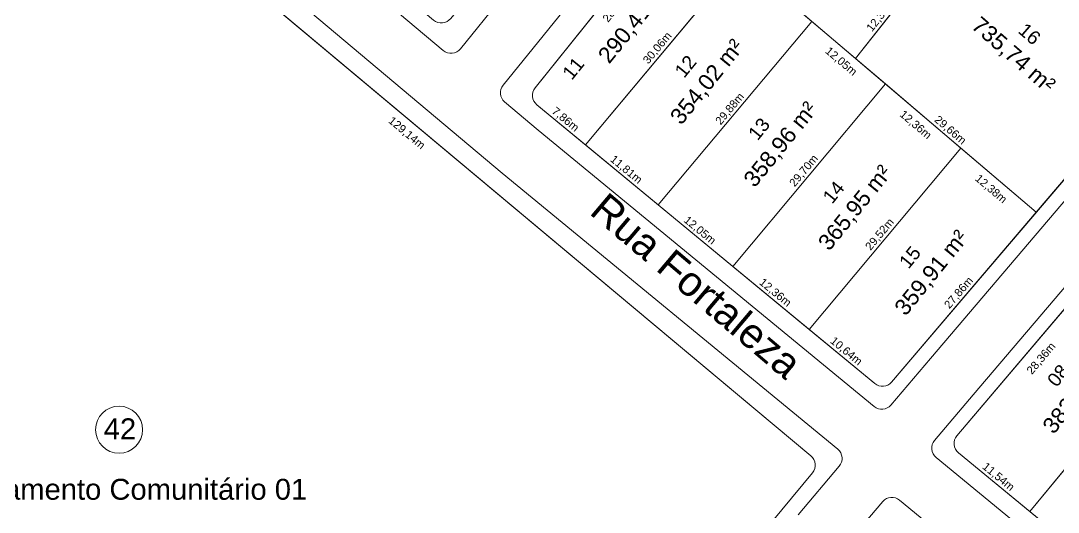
# Model space of a CAD drawing. Header units: metres. Extents: x 3808 to 8215, y 2374 to 6187.
# Drawn here: x 5140.2 to 5269.8, y 3058.8 to 3120.1 of the extents above; entities that cross this region are included whole.
import ezdxf

# ---------------------------------------------------------------- set-up
doc = ezdxf.new("R2010")
doc.units = ezdxf.units.M
for name, color, linetype in [('Areas Lotes', 1, 'Continuous'), ('Calçada', 8, 'Continuous'), ('COTAS', 7, 'Continuous'), ('Lote', 7, 'Continuous'), ('Nome das Ruas', 7, 'Continuous'), ('Nº Lote', 7, 'Continuous'), ('Nº. quadra', 7, 'Continuous'), ('quadras', 7, 'Continuous')]:
    doc.layers.add(name, color=color, linetype=linetype)
doc.styles.add('Arial', font='arial.ttf')
doc.dimstyles.new('Copy(2) of ISO-25', dxfattribs={"dimtxt": 1, "dimasz": 2.5, "dimexe": 1.25, "dimexo": 0.625, "dimgap": 0.2, "dimtad": 1, "dimtoh": 1, "dimlfac": 1, "dimzin": 1, "dimtxsty": 'Arial', "dimblk": 'NONE', "dimcen": 0, "dimse1": 1, "dimse2": 1, "dimsd1": 1, "dimsd2": 1, "dimclrt": 256, "dimaunit": 1, "dimadec": 3, "dimazin": 0, "dimtfac": 1, "dimtmove": 0, "dimatfit": 3, "dimldrblk": 'NONE', "dimfxl": 1, "dimtolj": 1, "dimtzin": 0, "dimarcsym": 0})

# ---------------------------------------------------------------- blocks, each defined once
blk = doc.blocks.new('*D2213')
at = {"layer": 'Defpoints', "color": 0, "linetype": 'Continuous', "transparency": 16777216}
for p in [(5257.28, 3066.2), (5266.2, 3058.87), (5266.2, 3058.87)]:
    blk.add_point(p, dxfattribs=at)
at = {"layer": 'COTAS', "linetype": 'Continuous', "lineweight": 5, "transparency": 16777216, "insert": (5262.25, 3063.15), "char_height": 1, "attachment_point": 5, "rotation": 320.6009, "style": 'Arial'}
blk.add_mtext('\\A1;11,54m', dxfattribs=at)
blk = doc.blocks.new('_None')
blk = doc.blocks.new('*D2214')
at = {"layer": 'Defpoints', "color": 0, "linetype": 'Continuous', "transparency": 16777216}
for p in [(5266.2, 3058.87), (5275.66, 3051.1), (5275.66, 3051.1)]:
    blk.add_point(p, dxfattribs=at)
at = {"layer": 'COTAS', "linetype": 'Continuous', "lineweight": 5, "transparency": 16777216, "insert": (5271.44, 3055.6), "char_height": 1, "attachment_point": 5, "rotation": 320.6009, "style": 'Arial'}
blk.add_mtext('\\A1;12,24m', dxfattribs=at)
blk = doc.blocks.new('*D2225')
at = {"layer": 'Defpoints', "color": 0, "linetype": 'Continuous', "transparency": 16777216}
for p in [(5275.46, 3089.94), (5277.47, 3088.23), (5257.09, 3068.33)]:
    blk.add_point(p, dxfattribs=at)
at = {"layer": 'COTAS', "linetype": 'Continuous', "lineweight": 5, "transparency": 16777216, "insert": (5267.67, 3077.94), "char_height": 1, "attachment_point": 5, "rotation": 49.6363, "style": 'Arial'}
blk.add_mtext('\\A1;28,36m', dxfattribs=at)
blk = doc.blocks.new('*D2234')
at = {"layer": 'Defpoints', "color": 0, "linetype": 'Continuous', "transparency": 16777216}
for p in [(5285.13, 3081.77), (5285.13, 3081.77), (5266.2, 3058.87)]:
    blk.add_point(p, dxfattribs=at)
at = {"layer": 'COTAS', "linetype": 'Continuous', "lineweight": 5, "transparency": 16777216, "insert": (5275.05, 3070.83), "char_height": 1, "attachment_point": 5, "rotation": 50.4205, "style": 'Arial'}
blk.add_mtext('\\A1;29,71m', dxfattribs=at)
blk = doc.blocks.new('*D2410')
at = {"layer": 'Defpoints', "color": 0, "linetype": 'Continuous', "transparency": 16777216}
for p in [(5239.05, 3063.7), (5239.05, 3063.7), (5164.24, 2973.48)]:
    blk.add_point(p, dxfattribs=at)
at = {"layer": 'COTAS', "linetype": 'Continuous', "lineweight": 5, "transparency": 16777216, "insert": (5201.03, 3019.1), "char_height": 1, "attachment_point": 5, "rotation": 50.3329, "style": 'Arial'}
blk.add_mtext('\\A1;117,21m', dxfattribs=at)
blk = doc.blocks.new('*D2411')
at = {"layer": 'Defpoints', "color": 0, "linetype": 'Continuous', "transparency": 16777216}
for p in [(5139.79, 3148.65), (5138.3, 3146.87), (5238.86, 3065.81)]:
    blk.add_point(p, dxfattribs=at)
at = {"layer": 'COTAS', "linetype": 'Continuous', "lineweight": 5, "transparency": 16777216, "insert": (5188.35, 3106.07), "char_height": 1, "attachment_point": 5, "rotation": 320.1004, "style": 'Arial'}
blk.add_mtext('\\A1;129,14m', dxfattribs=at)
blk = doc.blocks.new('*D2413')
at = {"layer": 'Defpoints', "color": 0, "linetype": 'Continuous', "transparency": 16777216}
for p in [(5204.63, 3109.64), (5210.69, 3104.65), (5210.69, 3104.65)]:
    blk.add_point(p, dxfattribs=at)
at = {"layer": 'COTAS', "linetype": 'Continuous', "lineweight": 5, "transparency": 16777216, "insert": (5208.17, 3107.76), "char_height": 1, "attachment_point": 5, "rotation": 320.4872, "style": 'Arial'}
blk.add_mtext('\\A1;7,86m', dxfattribs=at)
blk = doc.blocks.new('*D2414')
at = {"layer": 'Defpoints', "color": 0, "linetype": 'Continuous', "transparency": 16777216}
for p in [(5210.69, 3104.65), (5219.81, 3097.13), (5219.81, 3097.13)]:
    blk.add_point(p, dxfattribs=at)
at = {"layer": 'COTAS', "linetype": 'Continuous', "lineweight": 5, "transparency": 16777216, "insert": (5215.76, 3101.51), "char_height": 1, "attachment_point": 5, "rotation": 320.4872, "style": 'Arial'}
blk.add_mtext('\\A1;11,81m', dxfattribs=at)
blk = doc.blocks.new('*D2415')
at = {"layer": 'Defpoints', "color": 0, "linetype": 'Continuous', "transparency": 16777216}
for p in [(5219.81, 3097.13), (5229.1, 3089.47), (5229.1, 3089.47)]:
    blk.add_point(p, dxfattribs=at)
at = {"layer": 'COTAS', "linetype": 'Continuous', "lineweight": 5, "transparency": 16777216, "insert": (5224.96, 3093.92), "char_height": 1, "attachment_point": 5, "rotation": 320.4872, "style": 'Arial'}
blk.add_mtext('\\A1;12,05m', dxfattribs=at)
blk = doc.blocks.new('*D2416')
at = {"layer": 'Defpoints', "color": 0, "linetype": 'Continuous', "transparency": 16777216}
for p in [(5229.1, 3089.47), (5238.64, 3081.6), (5238.64, 3081.6)]:
    blk.add_point(p, dxfattribs=at)
at = {"layer": 'COTAS', "linetype": 'Continuous', "lineweight": 5, "transparency": 16777216, "insert": (5234.38, 3086.15), "char_height": 1, "attachment_point": 5, "rotation": 320.4872, "style": 'Arial'}
blk.add_mtext('\\A1;12,36m', dxfattribs=at)
blk = doc.blocks.new('*D2417')
at = {"layer": 'Defpoints', "color": 0, "linetype": 'Continuous', "transparency": 16777216}
for p in [(5238.64, 3081.6), (5246.84, 3074.83), (5246.84, 3074.83)]:
    blk.add_point(p, dxfattribs=at)
at = {"layer": 'COTAS', "linetype": 'Continuous', "lineweight": 5, "transparency": 16777216, "insert": (5243.25, 3078.84), "char_height": 1, "attachment_point": 5, "rotation": 320.4872, "style": 'Arial'}
blk.add_mtext('\\A1;10,64m', dxfattribs=at)
blk = doc.blocks.new('*D2418')
at = {"layer": 'Defpoints', "color": 0, "linetype": 'Continuous', "transparency": 16777216}
for p in [(5267.02, 3096.22), (5267.02, 3096.22), (5248.94, 3075.02)]:
    blk.add_point(p, dxfattribs=at)
at = {"layer": 'COTAS', "linetype": 'Continuous', "lineweight": 5, "transparency": 16777216, "insert": (5257.37, 3086.14), "char_height": 1, "attachment_point": 5, "rotation": 49.5426, "style": 'Arial'}
blk.add_mtext('\\A1;27,86m', dxfattribs=at)
blk = doc.blocks.new('*D2419')
at = {"layer": 'Defpoints', "color": 0, "linetype": 'Continuous', "transparency": 16777216}
for p in [(5283, 3114.96), (5283, 3114.96), (5267.02, 3096.22)]:
    blk.add_point(p, dxfattribs=at)
at = {"layer": 'COTAS', "linetype": 'Continuous', "lineweight": 5, "transparency": 16777216, "insert": (5274.4, 3106.11), "char_height": 1, "attachment_point": 5, "rotation": 49.5426, "style": 'Arial'}
blk.add_mtext('\\A1;24,63m', dxfattribs=at)
blk = doc.blocks.new('*D2423')
at = {"layer": 'Defpoints', "color": 0, "linetype": 'Continuous', "transparency": 16777216}
for p in [(5222.39, 3134.15), (5224.29, 3132.63), (5204.42, 3111.74)]:
    blk.add_point(p, dxfattribs=at)
at = {"layer": 'COTAS', "linetype": 'Continuous', "lineweight": 5, "transparency": 16777216, "insert": (5214.67, 3121.93), "char_height": 1, "attachment_point": 5, "rotation": 51.266, "style": 'Arial'}
blk.add_mtext('\\A1;28,73m', dxfattribs=at)
blk = doc.blocks.new('*D2435')
at = {"layer": 'Defpoints', "color": 0, "linetype": 'Continuous', "transparency": 16777216}
for p in [(5229.99, 3127.7), (5229.99, 3127.7), (5210.69, 3104.65)]:
    blk.add_point(p, dxfattribs=at)
at = {"layer": 'COTAS', "linetype": 'Continuous', "lineweight": 5, "transparency": 16777216, "insert": (5219.73, 3116.69), "char_height": 1, "attachment_point": 5, "rotation": 50.0611, "style": 'Arial'}
blk.add_mtext('\\A1;30,06m', dxfattribs=at)
blk = doc.blocks.new('*D2436')
at = {"layer": 'Defpoints', "color": 0, "linetype": 'Continuous', "transparency": 16777216}
for p in [(5238.99, 3120.04), (5238.99, 3120.04), (5219.81, 3097.13)]:
    blk.add_point(p, dxfattribs=at)
at = {"layer": 'COTAS', "linetype": 'Continuous', "lineweight": 5, "transparency": 16777216, "insert": (5228.78, 3109.1), "char_height": 1, "attachment_point": 5, "rotation": 50.0611, "style": 'Arial'}
blk.add_mtext('\\A1;29,88m', dxfattribs=at)
blk = doc.blocks.new('*D2437')
at = {"layer": 'Defpoints', "color": 0, "linetype": 'Continuous', "transparency": 16777216}
for p in [(5248.17, 3112.24), (5248.17, 3112.24), (5229.1, 3089.47)]:
    blk.add_point(p, dxfattribs=at)
at = {"layer": 'COTAS', "linetype": 'Continuous', "lineweight": 5, "transparency": 16777216, "insert": (5238.02, 3101.37), "char_height": 1, "attachment_point": 5, "rotation": 50.0611, "style": 'Arial'}
blk.add_mtext('\\A1;29,70m', dxfattribs=at)
blk = doc.blocks.new('*D2438')
at = {"layer": 'Defpoints', "color": 0, "linetype": 'Continuous', "transparency": 16777216}
for p in [(5257.59, 3104.23), (5257.59, 3104.23), (5238.64, 3081.6)]:
    blk.add_point(p, dxfattribs=at)
at = {"layer": 'COTAS', "linetype": 'Continuous', "lineweight": 5, "transparency": 16777216, "insert": (5247.5, 3093.43), "char_height": 1, "attachment_point": 5, "rotation": 50.0611, "style": 'Arial'}
blk.add_mtext('\\A1;29,52m', dxfattribs=at)
blk = doc.blocks.new('*D2440')
at = {"layer": 'Defpoints', "color": 0, "linetype": 'Continuous', "transparency": 16777216}
for p in [(5229.99, 3127.7), (5238.99, 3120.04), (5237.5, 3118.3)]:
    blk.add_point(p, dxfattribs=at)
at = {"layer": 'COTAS', "linetype": 'Continuous', "lineweight": 5, "transparency": 16777216, "insert": (5233.52, 3122.73), "char_height": 1, "attachment_point": 5, "rotation": 319.6281, "style": 'Arial'}
blk.add_mtext('\\A1;11,81m', dxfattribs=at)
blk = doc.blocks.new('*D2441')
at = {"layer": 'Defpoints', "color": 0, "linetype": 'Continuous', "transparency": 16777216}
for p in [(5238.99, 3120.04), (5248.17, 3112.24), (5246.68, 3110.49)]:
    blk.add_point(p, dxfattribs=at)
at = {"layer": 'COTAS', "linetype": 'Continuous', "lineweight": 5, "transparency": 16777216, "insert": (5242.61, 3115.01), "char_height": 1, "attachment_point": 5, "rotation": 319.6281, "style": 'Arial'}
blk.add_mtext('\\A1;12,05m', dxfattribs=at)
blk = doc.blocks.new('*D2442')
at = {"layer": 'Defpoints', "color": 0, "linetype": 'Continuous', "transparency": 16777216}
for p in [(5248.17, 3112.24), (5257.59, 3104.23), (5256.1, 3102.49)]:
    blk.add_point(p, dxfattribs=at)
at = {"layer": 'COTAS', "linetype": 'Continuous', "lineweight": 5, "transparency": 16777216, "insert": (5251.91, 3107.1), "char_height": 1, "attachment_point": 5, "rotation": 319.6281, "style": 'Arial'}
blk.add_mtext('\\A1;12,36m', dxfattribs=at)
blk = doc.blocks.new('*D2443')
at = {"layer": 'Defpoints', "color": 0, "linetype": 'Continuous', "transparency": 16777216}
for p in [(5257.59, 3104.23), (5267.02, 3096.22), (5265.53, 3094.47)]:
    blk.add_point(p, dxfattribs=at)
at = {"layer": 'COTAS', "linetype": 'Continuous', "lineweight": 5, "transparency": 16777216, "insert": (5261.33, 3099.09), "char_height": 1, "attachment_point": 5, "rotation": 319.6281, "style": 'Arial'}
blk.add_mtext('\\A1;12,38m', dxfattribs=at)
blk = doc.blocks.new('*D2444')
at = {"layer": 'Defpoints', "color": 0, "linetype": 'Continuous', "transparency": 16777216}
for p in [(5222.39, 3134.15), (5244.42, 3115.43), (5244.42, 3115.43)]:
    blk.add_point(p, dxfattribs=at)
at = {"layer": 'COTAS', "linetype": 'Continuous', "lineweight": 5, "transparency": 16777216, "insert": (5233.93, 3125.4), "char_height": 1, "attachment_point": 5, "rotation": 319.6281, "style": 'Arial'}
blk.add_mtext('\\A1;28,91m', dxfattribs=at)
blk = doc.blocks.new('*D2445')
at = {"layer": 'Defpoints', "color": 0, "linetype": 'Continuous', "transparency": 16777216}
for p in [(5244.42, 3115.43), (5267.02, 3096.22), (5267.02, 3096.22)]:
    blk.add_point(p, dxfattribs=at)
at = {"layer": 'COTAS', "linetype": 'Continuous', "lineweight": 5, "transparency": 16777216, "insert": (5256.24, 3106.43), "char_height": 1, "attachment_point": 5, "rotation": 319.6281, "style": 'Arial'}
blk.add_mtext('\\A1;29,66m', dxfattribs=at)
blk = doc.blocks.new('*D2446')
at = {"layer": 'Defpoints', "color": 0, "linetype": 'Continuous', "transparency": 16777216}
for p in [(5259.51, 3134.45), (5261.37, 3132.97), (5244.42, 3115.43)]:
    blk.add_point(p, dxfattribs=at)
at = {"layer": 'COTAS', "linetype": 'Continuous', "lineweight": 5, "transparency": 16777216, "insert": (5253.2, 3123.96), "char_height": 1, "attachment_point": 5, "rotation": 51.5685, "style": 'Arial'}
blk.add_mtext('\\A1;24,28m', dxfattribs=at)
blk = doc.blocks.new('*D2447')
at = {"layer": 'Defpoints', "color": 0, "linetype": 'Continuous', "transparency": 16777216}
for p in [(5252.08, 3125.09), (5252.08, 3125.09), (5244.42, 3115.43)]:
    blk.add_point(p, dxfattribs=at)
at = {"layer": 'COTAS', "linetype": 'Continuous', "lineweight": 5, "transparency": 16777216, "insert": (5247.62, 3120.76), "char_height": 1, "attachment_point": 5, "rotation": 51.5685, "style": 'Arial'}
blk.add_mtext('\\A1;12,33m', dxfattribs=at)
blk = doc.blocks.new('*D2454')
at = {"layer": 'Defpoints', "color": 0, "linetype": 'Continuous', "transparency": 16777216}
for p in [(5259.51, 3134.45), (5283, 3114.96), (5283, 3114.96)]:
    blk.add_point(p, dxfattribs=at)
at = {"layer": 'COTAS', "linetype": 'Continuous', "lineweight": 5, "transparency": 16777216, "insert": (5271.77, 3125.32), "char_height": 1, "attachment_point": 5, "rotation": 320.3133, "style": 'Arial'}
blk.add_mtext('\\A1;30,52m', dxfattribs=at)

msp = doc.modelspace()

# ---------------------------------------------------------------- linework, layer by layer
at = {"layer": 'Calçada', "linetype": 'Continuous', "lineweight": 5}
for p, q in [((5267.433, 3205.856), (5195.081, 3116.619)), ((5192.951, 3116.415), (5143.788, 3157.694)), ((5200.306, 3101.1), (5139.504, 3152.15)), ((5242.214, 3066.645), (5200.306, 3101.1)), ((5237.281, 3058.455), (5242.407, 3064.518))]:
    msp.add_line(p, q, dxfattribs=at)
at = {"layer": 'Calçada', "linetype": 'Continuous', "lineweight": 5, "flags": 128}
for points in [[(5246.766, 3071.964, 0.4101791), (5248.865, 3072.155), (5253.782, 3077.971), (5321.811, 3157.875), (5327.481, 3164.886, 0.3941327), (5327.336, 3166.927), (5323.517, 3170.479), (5284.909, 3203.069), (5279.769, 3207.328, 0.4118765), (5277.665, 3207.139), (5272.829, 3201.397), (5200.41, 3112.077, 0.4091985), (5200.611, 3109.984), (5204.779, 3106.484), (5246.766, 3071.964)], [(5381.646, 3120.38, -0.4245934), (5381.851, 3118.231), (5375.105, 3110.355), (5308.461, 3031.525), (5304.244, 3026.506, -0.4170999), (5302.119, 3026.331), (5298.527, 3029.41), (5254.492, 3065.613, -0.4182595), (5254.299, 3067.74), (5259.12, 3073.442), (5327.198, 3153.404), (5332.489, 3159.946, -0.4345837), (5334.677, 3160.102), (5338.643, 3156.414), (5376.914, 3124.152), (5381.646, 3120.38)], [(5297.811, 3018.848, 0.4113331), (5297.639, 3020.952), (5294.026, 3024.048), (5249.94, 3060.294, 0.4101791), (5247.842, 3060.103), (5242.665, 3053.981), (5174.686, 2970.72), (5170.041, 2965.161, 0.4131078), (5170.227, 2963.052), (5217.04, 2923.641, 0.4142313), (5219.154, 2923.823), (5223.483, 2928.966), (5294.325, 3014.698), (5297.811, 3018.848)]]:
    msp.add_lwpolyline(points, format="xyb", dxfattribs=at)
at = {"layer": 'Calçada', "linetype": 'Continuous', "lineweight": 5}
for centre, start, end in [((5193.916, 3117.564), 229.98262, 320.9654), ((5241.262, 3065.486), 319.7844, 50.57474)]:
    msp.add_arc(centre, 1.5, start, end, dxfattribs=at)
at = {"layer": 'Lote', "linetype": 'Continuous', "lineweight": 5}
for p, q in [((5244.419, 3115.429), (5265.054, 3141.435)), ((5267.017, 3096.215), (5222.395, 3134.154)), ((5210.693, 3104.647), (5229.991, 3127.695)), ((5219.805, 3097.131), (5238.99, 3120.044)), ((5229.101, 3089.465), (5248.169, 3112.24)), ((5238.635, 3081.602), (5257.585, 3104.234)), ((5266.202, 3058.87), (5285.134, 3081.772))]:
    msp.add_line(p, q, dxfattribs=at)
at = {"layer": 'Lote', "linetype": 'Continuous', "lineweight": 5, "flags": 128}
for points in [[(5191.745, 3120.203, 0.4176871), (5193.87, 3120.401), (5200.619, 3128.637), (5177.051, 3148.546), (5169.514, 3138.867)], [(5229.991, 3127.695), (5222.395, 3134.154), (5204.416, 3111.741, 0.4102379), (5204.632, 3109.645), (5210.693, 3104.647)], [(5238.635, 3081.602), (5246.843, 3074.833, 0.409393), (5248.939, 3075.017), (5267.017, 3096.215), (5257.585, 3104.234)], [(5285.134, 3081.772), (5275.46, 3089.935), (5257.093, 3068.326, 0.4191531), (5257.283, 3066.195), (5266.202, 3058.87)]]:
    msp.add_lwpolyline(points, format="xyb", close=True, dxfattribs=at)
for points in [[(5229.894, 3143.503), (5222.395, 3134.154), (5244.419, 3115.429), (5252.084, 3125.089)], [(5244.419, 3115.429), (5267.017, 3096.215), (5282.999, 3114.956), (5259.51, 3134.448)], [(5238.99, 3120.044), (5229.991, 3127.695), (5210.693, 3104.647), (5219.805, 3097.131)], [(5219.805, 3097.131), (5229.101, 3089.465), (5248.169, 3112.24), (5238.99, 3120.044)], [(5229.101, 3089.465), (5238.635, 3081.602), (5257.585, 3104.234), (5248.169, 3112.24)], [(5266.202, 3058.87), (5275.66, 3051.101), (5294.49, 3073.879), (5285.134, 3081.772)]]:
    msp.add_lwpolyline(points, close=True, dxfattribs=at)
at = {"layer": 'Nº. quadra', "lineweight": 5}
for start, end in [(0, 180), (180, 0)]:
    msp.add_arc((5152.458, 3069.078), 2.937, start, end, dxfattribs=at)
at = {"layer": 'quadras', "linetype": 'Continuous', "lineweight": 5}
for p, q in [((5278.179, 3203.7), (5204.416, 3111.741)), ((5248.939, 3075.017), (5324.941, 3164.138)), ((5331.555, 3155.932), (5257.093, 3068.326)), ((5238.862, 3065.806), (5139.786, 3148.645)), ((5204.632, 3109.645), (5246.843, 3074.833)), ((5257.283, 3066.195), (5301.913, 3029.538)), ((5164.239, 2973.477), (5239.054, 3063.698))]:
    msp.add_line(p, q, dxfattribs=at)
at = {"layer": 'quadras', "linetype": 'Continuous', "lineweight": 5, "flags": 128}
for points in [[(5162.111, 2973.293, 0.4182196), (5164.239, 2973.477), (5239.054, 3063.698, 0.4130255), (5238.862, 3065.806), (5139.786, 3148.645, 0.4129205), (5137.677, 3148.462), (5062.905, 3059.833, 0.4126962), (5063.079, 3057.724)], [(5139.786, 3148.645, 0.4129205), (5137.677, 3148.462), (5062.905, 3059.833, 0.4126962), (5063.079, 3057.724), (5162.111, 2973.293, 0.4182196), (5164.239, 2973.477), (5239.054, 3063.698, 0.4130255), (5238.862, 3065.806)]]:
    msp.add_lwpolyline(points, format="xyb", close=True, dxfattribs=at)
at = {"layer": 'quadras', "linetype": 'Continuous', "lineweight": 5}
for centre, start, end in [((5192.71, 3121.352), 229.9861, 320.66477), ((5205.586, 3110.802), 141.26604, 230.48723), ((5247.797, 3075.99), 230.48723, 319.54261), ((5258.235, 3067.355), 139.6363, 230.60088), ((5237.9, 3064.656), 320.33286, 50.10036)]:
    msp.add_arc(centre, 1.5, start, end, dxfattribs=at)

# ---------------------------------------------------------------- texts
at = {"layer": 'Areas Lotes', "color": 1, "lineweight": 5, "style": 'Arial'}
for s, rotation, p in [('290,41 m²', 50.94257, (5213.662, 3114.649)), ('735,74 m²', 318.90341, (5258.772, 3119.297)), ('354,02 m²', 50.94257, (5222.661, 3106.998)), ('358,96 m²', 50.94257, (5231.84, 3099.194)), ('365,95 m²', 50.94257, (5241.147, 3091.281)), ('359,91 m²', 50.94257, (5250.687, 3083.169)), ('382,78 m²', 50.94257, (5269.186, 3068.405))]:
    msp.add_text(s, height=2.0071, rotation=rotation, dxfattribs=at).set_placement(p)
at = {"layer": 'Nome das Ruas', "lineweight": 5, "style": 'Arial'}
msp.add_text('Rua Fortaleza', height=3.68425, rotation=319.74403, dxfattribs=at).set_placement((5211.051, 3096.094, 190.804))
at = {"layer": 'Nº Lote', "lineweight": 5, "style": 'Arial'}
for s, rotation, p in [('16', 318.90341, (5264.63, 3118.718, 1.156)), ('11', 50.94257, (5209.002, 3112.626, 1.156)), ('12', 50.94257, (5223.031, 3112.873, 1.156)), ('13', 50.94257, (5232.21, 3105.069, 1.156)), ('14', 50.94257, (5241.517, 3097.156, 1.156)), ('15', 50.94257, (5251.058, 3089.044, 1.156)), ('08', 50.94257, (5269.556, 3074.28, 1.156))]:
    msp.add_text(s, height=1.706, rotation=rotation, dxfattribs=at).set_placement(p)
at = {"layer": 'Nº. quadra', "lineweight": 5, "style": 'Arial'}
for s, height, p in [('42', 2.6083, (5150.537, 3067.882)), ('Equipamento Comunitário 01', 2.60834, (5128.763, 3060.334))]:
    msp.add_text(s, height=height, dxfattribs=at).set_placement(p)

# ---------------------------------------------------------------- dimensions: what is measured, and where the dimension line sits
at = {"layer": 'COTAS', "linetype": 'Continuous', "lineweight": 5}
for p1, p2, distance, picture, middle in [((5238.862, 3065.806), (5139.786, 3148.645), 2.312, '*D2411', (5188.354, 3106.066)), ((5204.416, 3111.741), (5222.395, 3134.154), -2.428, '*D2423', (5214.675, 3121.929)), ((5222.395, 3134.154), (5244.419, 3115.429), 0, '*D2444', (5233.925, 3125.402)), ((5244.419, 3115.429), (5259.51, 3134.448), -2.381, '*D2446', (5253.202, 3123.956)), ((5210.693, 3104.647), (5229.991, 3127.695), 0, '*D2435', (5219.728, 3116.685)), ((5244.419, 3115.429), (5252.084, 3125.089), 0, '*D2447', (5247.624, 3120.757)), ((5219.805, 3097.131), (5238.99, 3120.044), 0, '*D2436', (5228.784, 3109.102)), ((5244.419, 3115.429), (5267.017, 3096.215), 0, '*D2445', (5256.236, 3106.432)), ((5229.101, 3089.465), (5248.169, 3112.24), 0, '*D2437', (5238.021, 3101.367)), ((5204.632, 3109.645), (5210.693, 3104.647), 0, '*D2413', (5208.172, 3107.764)), ((5238.635, 3081.602), (5257.585, 3104.234), 0, '*D2438', (5247.496, 3093.432)), ((5248.939, 3075.017), (5267.017, 3096.215), 0, '*D2418', (5257.368, 3086.136)), ((5257.093, 3068.326), (5275.46, 3089.935), -2.636, '*D2225', (5267.675, 3077.942)), ((5266.202, 3058.87), (5285.134, 3081.772), 0, '*D2234', (5275.051, 3070.832)), ((5257.283, 3066.195), (5266.202, 3058.87), 0, '*D2213', (5262.251, 3063.152)), ((5164.239, 2973.477), (5239.054, 3063.698), 0, '*D2410', (5201.03, 3019.099))]:
    dim = msp.add_aligned_dim(p1=p1, p2=p2, distance=distance, dimstyle='Copy(2) of ISO-25', override={"dimpost": 'm'}, dxfattribs=at)
    dim.commit()
    dim.dimension.update_dxf_attribs({"geometry": picture, "text_midpoint": middle})
for base, p1, p2, angle, picture, middle in [((5282.999, 3114.956), (5259.51, 3134.448), (5282.999, 3114.956), 140.31335, '*D2454', (5271.766, 3125.318)), ((5237.505, 3118.297), (5229.991, 3127.695), (5238.99, 3120.044), 139.62813, '*D2440', (5233.524, 3122.733)), ((5246.684, 3110.493), (5238.99, 3120.044), (5248.169, 3112.24), 139.62813, '*D2441', (5242.613, 3115.005)), ((5282.999, 3114.956), (5267.017, 3096.215), (5282.999, 3114.956), 229.54261, '*D2419', (5274.398, 3106.106)), ((5256.1, 3102.488), (5248.169, 3112.24), (5257.585, 3104.234), 139.62813, '*D2442', (5251.911, 3107.1)), ((5219.805, 3097.131), (5210.693, 3104.647), (5219.805, 3097.131), 140.48723, '*D2414', (5215.759, 3101.507)), ((5265.532, 3094.469), (5257.585, 3104.234), (5267.017, 3096.215), 139.62813, '*D2443', (5261.335, 3099.088)), ((5229.101, 3089.465), (5219.805, 3097.131), (5229.101, 3089.465), 140.48723, '*D2415', (5224.963, 3093.916)), ((5238.635, 3081.602), (5229.101, 3089.465), (5238.635, 3081.602), 140.48723, '*D2416', (5234.378, 3086.151)), ((5246.843, 3074.833), (5238.635, 3081.602), (5246.843, 3074.833), 140.48723, '*D2417', (5243.249, 3078.835)), ((5275.66, 3051.101), (5266.202, 3058.87), (5275.66, 3051.101), 140.60088, '*D2214', (5271.439, 3055.604))]:
    dim = msp.add_linear_dim(base=base, p1=p1, p2=p2, angle=angle, dimstyle='Copy(2) of ISO-25', override={"dimpost": 'm', "dimtmove": 1}, dxfattribs=at)
    dim.commit()
    dim.dimension.update_dxf_attribs({"geometry": picture, "text_midpoint": middle})

doc.saveas('drawing.dxf')
